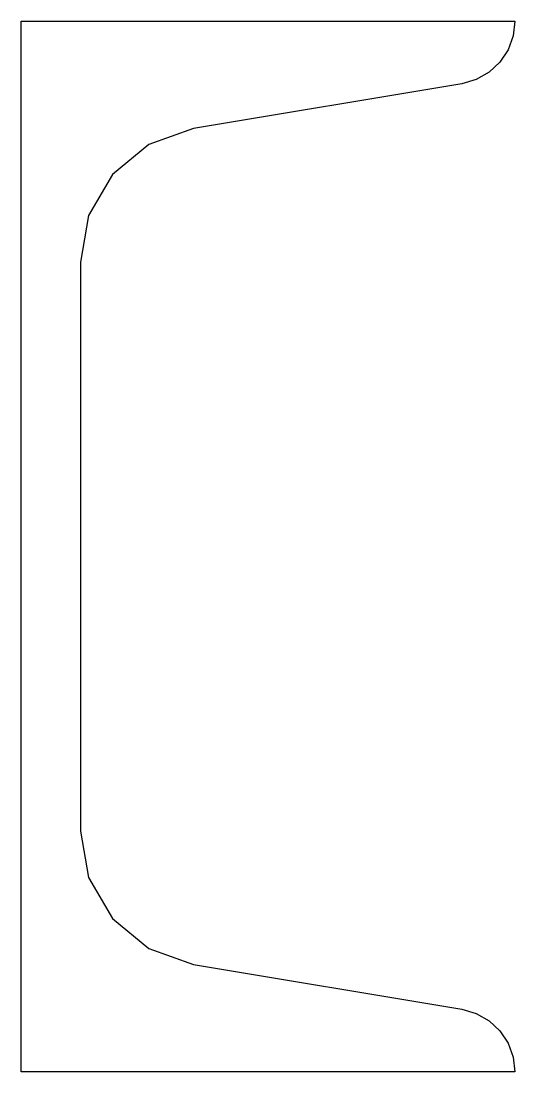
# Model space of a CAD drawing. Header units: millimetres. Extents: x 0 to 35.8, y -76.2 to 0.
import ezdxf

# ---------------------------------------------------------------- set-up
doc = ezdxf.new("R2010")
doc.units = ezdxf.units.MM

msp = doc.modelspace()

# ---------------------------------------------------------------- linework, layer by layer
msp.add_lwpolyline([(35.8, 0), (35.67, -1.07), (35.3, -2.08), (34.71, -2.98), (33.92, -3.72), (32.98, -4.25), (31.94, -4.55), (12.49, -7.8), (9.26, -8.95), (6.62, -11.14), (4.9, -14.1), (4.3, -17.48), (4.3, -58.73), (4.9, -62.1), (6.62, -65.06), (9.26, -67.25), (12.49, -68.4), (31.94, -71.64), (32.98, -71.95), (33.92, -72.48), (34.71, -73.22), (35.3, -74.11), (35.67, -75.13), (35.8, -76.2), (0, -76.2), (0, 0)], close=True)

doc.saveas('drawing.dxf')
